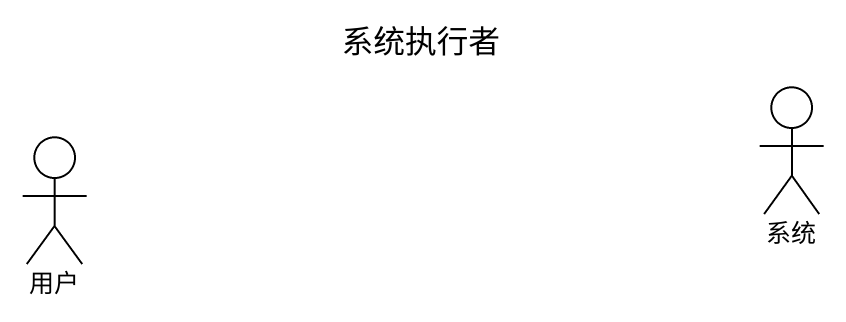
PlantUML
@startuml
title 系统执行者
actor 系统
actor 用户
@enduml
